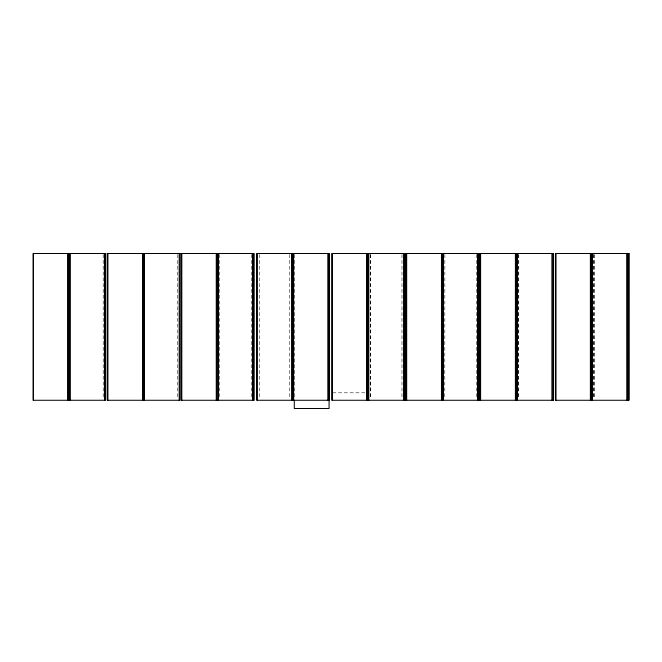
<?xml version="1.0" encoding="UTF-8"?>
<svg xmlns="http://www.w3.org/2000/svg" width="662" height="662" viewBox="0 0 662 662"><rect width="100%" height="100%" fill="white"/><g stroke="black" fill="none" stroke-linecap="round" stroke-linejoin="round"><path stroke-width="0.5" stroke-dasharray="3.31 2.48" d="M332.63 392.806L365.085 392.806M594.112 254.539L594.112 399.236M594.037 254.539L594.037 399.236M593.483 254.539L593.483 399.236M518.785 254.539L518.718 399.236M518.156 254.539L518.156 399.236M476.408 254.539L476.408 399.236M444.856 254.539L444.781 399.236M401.975 254.539L401.975 399.236M370.422 254.539L370.422 399.236M370.348 254.539L370.348 399.236M294.706 254.539L294.706 399.236M289.625 254.539L289.625 399.236M259.678 254.539L259.678 399.236M251.543 254.539L251.543 399.236M219.379 254.539L219.379 399.236M177.631 254.539L177.615 399.236M103.181 254.539L103.198 399.236"/><path stroke-width="0.99" d="M405.21 253.505L331.894 253.505L331.894 400.27L405.21 400.27L405.21 253.505L405.144 400.27M181.462 400.27L254.175 400.27L254.175 253.505L181.462 253.505L181.487 400.27M628.834 253.505L628.834 400.27M628.271 253.505L628.271 400.27M627.228 253.505L627.228 400.27M626.931 253.505L627.038 400.27M592.44 253.505L592.44 400.27M592.25 253.505L592.25 400.27M592.134 253.505L592.134 400.27M590.943 253.505L590.943 400.27L590.876 253.505M590.719 253.505L590.719 400.27M590.372 253.505L590.372 400.27M555.931 253.505L555.931 400.27M553.506 253.505L553.506 400.27M552.944 253.505L552.944 400.27M551.901 253.505L551.901 400.27M517.113 253.505L517.113 400.27M516.923 253.505L516.923 400.27M516.815 253.505L516.815 400.27M515.624 253.505L515.624 400.27M515.574 253.505L515.549 400.27M515.4 253.505L515.4 400.27M480.604 253.505L480.604 400.27M479.015 253.505L479.015 400.27M477.972 253.505L477.972 400.27M477.782 253.505L477.782 400.27M477.674 253.505L477.674 400.27M443.184 253.505L443.184 400.27M442.994 253.505L442.994 400.27M442.878 253.505L442.878 400.27M441.62 253.505L441.637 400.27M441.463 253.505L441.463 400.27M406.675 253.505L406.675 400.27M404.581 253.505L404.581 400.27M403.539 253.505L403.539 400.27M368.751 253.505L368.751 400.27M368.56 253.505L368.56 400.27M368.444 253.505L368.444 400.27M367.253 253.505L367.253 400.27M367.203 253.505L367.187 400.27M367.029 253.505L367.029 400.27M366.682 253.505L366.682 400.27M332.241 253.505L332.241 400.27M329.494 400.27L329.494 253.505L256.79 253.505L256.806 400.27L328.435 400.27L328.435 253.505M329.08 253.505L329.08 408.495L294.292 408.495L294.292 400.229M328.244 253.505L328.244 400.27M328.129 253.505L328.129 400.27M293.638 253.505L293.638 400.27M293.456 253.505L293.456 400.27M293.34 253.505L293.34 400.27M292.083 253.505L292.149 400.27M291.925 253.505L291.925 400.27M257.137 253.505L257.137 400.27M253.107 253.505L253.107 400.27M252.917 253.505L252.942 400.27M252.826 253.505L252.81 400.27M218.319 253.505L218.319 400.27M218.021 253.505L218.129 400.27M216.83 253.505L216.772 400.27M216.606 253.505L216.606 400.27M216.259 253.505L216.259 400.27M181.81 253.505L181.81 400.27M179.179 253.505L179.195 400.27M144.382 253.505L144.382 400.27M144.084 253.505L144.2 400.27M142.669 253.505L142.669 400.27M107.881 253.505L107.881 400.27M104.761 253.505L104.745 400.27M104.571 253.505L104.555 400.27M104.439 253.505L104.464 400.27M69.949 253.505L69.949 400.27M69.767 253.505L69.767 400.27M69.651 253.505L69.651 400.27M68.409 253.505L68.393 400.27M68.236 253.505L68.236 400.27M67.888 253.505L67.888 400.27M33.448 253.505L33.448 400.27M105.804 253.505L33.1 253.505L33.1 400.27L105.804 400.27L105.804 253.505M180.238 253.505L107.534 253.505L107.55 400.27L180.238 400.27L180.238 253.505M479.644 253.505L406.327 253.505L406.327 400.27L479.644 400.27L479.644 253.505M553.573 253.505L480.264 253.505L480.264 400.27L553.573 400.27L553.573 253.505M628.9 253.505L555.583 253.505L555.583 400.27L628.9 400.27L628.9 253.505M142.893 400.27L142.843 253.505L142.827 400.27"/></g></svg>
